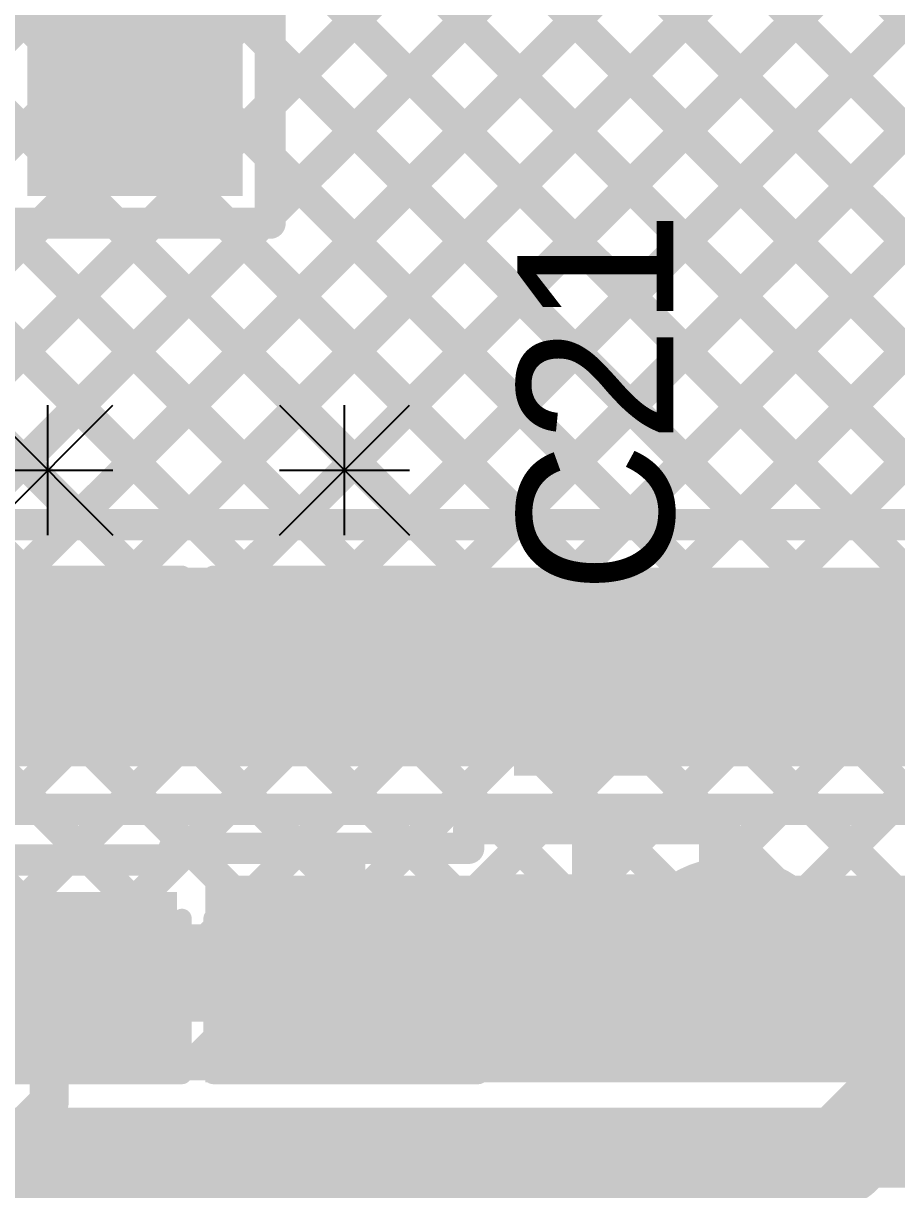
# Model space of a CAD drawing. Header units: millimetres. Extents: x 3.57 to 6.19, y 4.04 to 5.89.
# Drawn here: x 4.4123 to 4.6362, y 5.3004 to 5.5996 of the extents above; entities that cross this region are included whole.
import ezdxf

# ---------------------------------------------------------------- set-up
doc = ezdxf.new("R2010")
doc.units = ezdxf.units.MM
doc.header["$MEASUREMENT"] = 0
for name, color, linetype in [('BottomLayer', 5, 'Continuous'), ('BottomSolder', 6, 'Continuous'), ('MultiLayer', 9, 'Continuous'), ('TopLayer', 1, 'Continuous'), ('TopOverlay', 2, 'Continuous'), ('TopPaste', 8, 'Continuous'), ('TopSolder', 216, 'Continuous'), ('ViaHoleLayer', 16, 'Continuous')]:
    doc.layers.add(name, color=color, linetype=linetype)

# ---------------------------------------------------------------- blocks, each defined once
blk = doc.blocks.new('PRO_OB_440_4')
at = {"layer": 'TopLayer'}
blk.add_solid([(-0.10295, -0.23425), (-0.0439, -0.23425), (-0.10295, -0.18701), (-0.0439, -0.18701)], dxfattribs=at)
at = {"layer": 'TopPaste'}
blk.add_solid([(-0.10295, -0.23425), (-0.0439, -0.23425), (-0.10295, -0.18701), (-0.0439, -0.18701)], dxfattribs=at)
at = {"layer": 'TopSolder'}
blk.add_solid([(-0.10695, -0.23825), (-0.0399, -0.23825), (-0.10695, -0.18301), (-0.0399, -0.18301)], dxfattribs=at)
blk = doc.blocks.new('C__0805_57')
at = {"layer": 'TopLayer'}
for points in [[(-0.06, -0.03), (-0.02, -0.03), (-0.06, 0.03), (-0.02, 0.03)], [(0.02, -0.03), (0.06, -0.03), (0.02, 0.03), (0.06, 0.03)]]:
    blk.add_solid(points, dxfattribs=at)
at = {"layer": 'TopOverlay', "const_width": 0.005}
for points in [[(-0.064, -0.034), (-0.064, 0.034)], [(-0.024, 0.034), (-0.064, 0.034)], [(0.064, 0.034), (0.024, 0.034)], [(0.064, -0.034), (0.064, 0.034)], [(-0.024, -0.034), (-0.064, -0.034)], [(0.064, -0.034), (0.024, -0.034)]]:
    blk.add_lwpolyline(points, dxfattribs=at)
at = {"layer": 'TopOverlay', "const_width": 0.0025}
for points in [[(-0.06525, 0.034, 1), (-0.06275, 0.034, 1)], [(-0.06525, 0.034, 1), (-0.06275, 0.034, 1)], [(-0.02525, 0.034, 1), (-0.02275, 0.034, 1)], [(0.02275, 0.034, 1), (0.02525, 0.034, 1)], [(0.06275, 0.034, 1), (0.06525, 0.034, 1)], [(0.06275, 0.034, 1), (0.06525, 0.034, 1)], [(-0.06525, -0.034, 1), (-0.06275, -0.034, 1)], [(-0.06525, -0.034, 1), (-0.06275, -0.034, 1)], [(-0.02525, -0.034, 1), (-0.02275, -0.034, 1)], [(0.02275, -0.034, 1), (0.02525, -0.034, 1)], [(0.06275, -0.034, 1), (0.06525, -0.034, 1)], [(0.06275, -0.034, 1), (0.06525, -0.034, 1)]]:
    blk.add_lwpolyline(points, format="xyb", close=True, dxfattribs=at)
at = {"layer": 'TopPaste'}
for points in [[(-0.06, -0.03), (-0.02, -0.03), (-0.06, 0.03), (-0.02, 0.03)], [(0.02, -0.03), (0.06, -0.03), (0.02, 0.03), (0.06, 0.03)]]:
    blk.add_solid(points, dxfattribs=at)
at = {"layer": 'TopSolder'}
for points in [[(-0.06276, -0.03276), (-0.01724, -0.03276), (-0.06276, 0.03276), (-0.01724, 0.03276)], [(0.01724, -0.03276), (0.06276, -0.03276), (0.01724, 0.03276), (0.06276, 0.03276)]]:
    blk.add_solid(points, dxfattribs=at)
blk = doc.blocks.new('C__0603_66')
at = {"layer": 'TopLayer'}
for points in [[(-0.045, 0.0175), (-0.045, -0.0175), (-0.015, 0.0175), (-0.015, -0.0175)], [(0.015, 0.0175), (0.015, -0.0175), (0.045, 0.0175), (0.045, -0.0175)]]:
    blk.add_solid(points, dxfattribs=at)
at = {"layer": 'TopOverlay', "const_width": 0.005}
for points in [[(-0.049, -0.021), (-0.049, 0.021)], [(-0.018, 0.021), (-0.049, 0.021)], [(0.049, 0.021), (0.018, 0.021)], [(0.049, -0.021), (0.049, 0.021)], [(-0.018, -0.021), (-0.049, -0.021)], [(0.049, -0.021), (0.018, -0.021)]]:
    blk.add_lwpolyline(points, dxfattribs=at)
at = {"layer": 'TopOverlay', "const_width": 0.0025}
for points in [[(-0.05025, 0.021, 1), (-0.04775, 0.021, 1)], [(-0.05025, 0.021, 1), (-0.04775, 0.021, 1)], [(-0.01925, 0.021, 1), (-0.01675, 0.021, 1)], [(0.01675, 0.021, 1), (0.01925, 0.021, 1)], [(0.04775, 0.021, 1), (0.05025, 0.021, 1)], [(0.04775, 0.021, 1), (0.05025, 0.021, 1)], [(-0.05025, -0.021, 1), (-0.04775, -0.021, 1)], [(-0.05025, -0.021, 1), (-0.04775, -0.021, 1)], [(-0.01925, -0.021, 1), (-0.01675, -0.021, 1)], [(0.01675, -0.021, 1), (0.01925, -0.021, 1)], [(0.04775, -0.021, 1), (0.05025, -0.021, 1)], [(0.04775, -0.021, 1), (0.05025, -0.021, 1)]]:
    blk.add_lwpolyline(points, format="xyb", close=True, dxfattribs=at)
at = {"layer": 'TopPaste'}
for points in [[(-0.045, 0.0175), (-0.045, -0.0175), (-0.015, 0.0175), (-0.015, -0.0175)], [(0.015, 0.0175), (0.015, -0.0175), (0.045, 0.0175), (0.045, -0.0175)]]:
    blk.add_solid(points, dxfattribs=at)
at = {"layer": 'TopSolder'}
for points in [[(-0.04736, 0.01986), (-0.04736, -0.01986), (-0.01264, 0.01986), (-0.01264, -0.01986)], [(0.01264, 0.01986), (0.01264, -0.01986), (0.04736, 0.01986), (0.04736, -0.01986)]]:
    blk.add_solid(points, dxfattribs=at)
blk = doc.blocks.new('C__0805_67')
at = {"layer": 'TopLayer'}
for points in [[(-0.06, -0.03), (-0.02, -0.03), (-0.06, 0.03), (-0.02, 0.03)], [(0.02, -0.03), (0.06, -0.03), (0.02, 0.03), (0.06, 0.03)]]:
    blk.add_solid(points, dxfattribs=at)
at = {"layer": 'TopOverlay', "const_width": 0.005}
for points in [[(-0.064, -0.034), (-0.064, 0.034)], [(-0.024, 0.034), (-0.064, 0.034)], [(0.064, 0.034), (0.024, 0.034)], [(0.064, -0.034), (0.064, 0.034)], [(-0.024, -0.034), (-0.064, -0.034)], [(0.064, -0.034), (0.024, -0.034)]]:
    blk.add_lwpolyline(points, dxfattribs=at)
at = {"layer": 'TopOverlay', "const_width": 0.0025}
for points in [[(-0.06525, 0.034, 1), (-0.06275, 0.034, 1)], [(-0.06525, 0.034, 1), (-0.06275, 0.034, 1)], [(-0.02525, 0.034, 1), (-0.02275, 0.034, 1)], [(0.02275, 0.034, 1), (0.02525, 0.034, 1)], [(0.06275, 0.034, 1), (0.06525, 0.034, 1)], [(0.06275, 0.034, 1), (0.06525, 0.034, 1)], [(-0.06525, -0.034, 1), (-0.06275, -0.034, 1)], [(-0.06525, -0.034, 1), (-0.06275, -0.034, 1)], [(-0.02525, -0.034, 1), (-0.02275, -0.034, 1)], [(0.02275, -0.034, 1), (0.02525, -0.034, 1)], [(0.06275, -0.034, 1), (0.06525, -0.034, 1)], [(0.06275, -0.034, 1), (0.06525, -0.034, 1)]]:
    blk.add_lwpolyline(points, format="xyb", close=True, dxfattribs=at)
at = {"layer": 'TopPaste'}
for points in [[(-0.06, -0.03), (-0.02, -0.03), (-0.06, 0.03), (-0.02, 0.03)], [(0.02, -0.03), (0.06, -0.03), (0.02, 0.03), (0.06, 0.03)]]:
    blk.add_solid(points, dxfattribs=at)
at = {"layer": 'TopSolder'}
for points in [[(-0.06276, -0.03276), (-0.01724, -0.03276), (-0.06276, 0.03276), (-0.01724, 0.03276)], [(0.01724, -0.03276), (0.06276, -0.03276), (0.01724, 0.03276), (0.06276, 0.03276)]]:
    blk.add_solid(points, dxfattribs=at)

msp = doc.modelspace()

# ---------------------------------------------------------------- linework, layer by layer
at = {"layer": 'BottomLayer'}
for points, const_width in [([(4.0308, 5.72728), (4.42558, 5.3325)], 0.008), ([(4.04815, 5.23609), (4.53934, 5.72728)], 0.008), ([(4.05908, 5.72728), (4.45386, 5.3325)], 0.008), ([(4.0623, 5.22195), (4.56762, 5.72728)], 0.008), ([(4.07644, 5.20781), (4.5959, 5.72728)], 0.008), ([(4.08737, 5.72728), (4.48214, 5.3325)], 0.008), ([(4.09058, 5.19367), (4.62419, 5.72728)], 0.008), ([(4.11565, 5.72728), (4.51043, 5.3325)], 0.008), ([(4.13301, 5.15124), (4.70904, 5.72728)], 0.008), ([(4.14394, 5.72728), (4.53871, 5.3325)], 0.008), ([(4.17222, 5.72728), (4.567, 5.3325)], 0.008), ([(4.17743, 5.25223), (4.65247, 5.72728)], 0.008), ([(4.19399, 5.24051), (4.68076, 5.72728)], 0.008), ([(4.20051, 5.72728), (4.56841, 5.35937)], 0.008), ([(4.22879, 5.72728), (4.57904, 5.37703)], 0.008), ([(4.25707, 5.72728), (4.605, 5.37935)], 0.008), ([(4.28536, 5.72728), (4.6462, 5.36643)], 0.008), ([(4.31364, 5.72728), (4.66034, 5.38058)], 0.008), ([(4.34192, 5.72728), (4.67448, 5.39472)], 0.008), ([(4.34255, 5.3325), (4.73733, 5.72728)], 0.008), ([(4.37021, 5.72728), (4.68863, 5.40886)], 0.008), ([(4.37083, 5.3325), (4.76561, 5.72728)], 0.008), ([(4.39849, 5.72728), (4.70277, 5.423)], 0.008), ([(4.39912, 5.3325), (4.79389, 5.72728)], 0.008), ([(4.42678, 5.72728), (4.71691, 5.43714)], 0.008), ([(4.4274, 5.3325), (4.82218, 5.72728)], 0.008), ([(4.45506, 5.72728), (4.73105, 5.45129)], 0.008), ([(4.45569, 5.3325), (4.85046, 5.72728)], 0.008), ([(4.48335, 5.72728), (4.74519, 5.46543)], 0.008), ([(4.48397, 5.3325), (4.87875, 5.72728)], 0.008), ([(4.51163, 5.72728), (4.75934, 5.47957)], 0.008), ([(4.51226, 5.3325), (4.90703, 5.72728)], 0.008), ([(4.58945, 5.38141), (4.93532, 5.72728)], 0.008), ([(4.61139, 5.37507), (4.9636, 5.72728)], 0.008), ([(4.6198, 5.35519), (4.99188, 5.72728)], 0.008), ([(4.61227, 5.3325), (4.79438, 5.51462)], 0.008), ([(4.622, 5.309), (4.811, 5.498)], 0.025), ([(4.594, 5.356), (4.594, 5.37781)], 0.01), ([(4.61735, 5.367), (4.63206, 5.35229)], 0.008), ([(4.353, 5.356), (4.594, 5.356)], 0.025), ([(4.54054, 5.3325), (4.56859, 5.36055)], 0.008), ([(4.57219, 5.356), (4.594, 5.356)], 0.01), ([(4.594, 5.356), (4.61581, 5.356)], 0.01), ([(4.61503, 5.34104), (4.61792, 5.33815)], 0.008), ([(4.56882, 5.3325), (4.57493, 5.33861)], 0.008), ([(4.327, 5.3325), (4.58332, 5.3325)], 0.008), ([(4.60468, 5.3325), (4.61227, 5.3325)], 0.008), ([(4.327, 5.309), (4.622, 5.309)], 0.025)]:
    msp.add_lwpolyline(points, dxfattribs=dict(at, const_width=const_width))
at = {"layer": 'BottomLayer', "const_width": 0.008}
for points in [[(4.58332, 5.3325, -1.833552), (4.61981, 5.356)], [(4.61981, 5.356, -0.294172), (4.60468, 5.3325)]]:
    msp.add_lwpolyline(points, format="xyb", dxfattribs=at)
at = {"layer": 'BottomLayer'}
for points, const_width in [([(4.58745, 5.38141, 1), (4.59145, 5.38141, 1)], 0.004), ([(4.5915, 5.37781, 1), (4.5965, 5.37781, 1)], 0.005), ([(4.603, 5.37935, 1), (4.607, 5.37935, 1)], 0.004), ([(4.57704, 5.37703, 1), (4.58104, 5.37703, 1)], 0.004), ([(4.60939, 5.37507, 1), (4.61339, 5.37507, 1)], 0.004), ([(4.61535, 5.367, 1), (4.61935, 5.367, 1)], 0.004), ([(4.58775, 5.356, 1), (4.60025, 5.356, 1)], 0.0125), ([(4.58809, 5.356, 1), (4.59991, 5.356, 1)], 0.01181), ([(4.56659, 5.36055, 1), (4.57059, 5.36055, 1)], 0.004), ([(4.56641, 5.35937, 1), (4.57041, 5.35937, 1)], 0.004), ([(4.56969, 5.356, 1), (4.57469, 5.356, 1)], 0.005), ([(4.5915, 5.356, 1), (4.5965, 5.356, 1)], 0.005), ([(4.5915, 5.356, 1), (4.5965, 5.356, 1)], 0.005), ([(4.5915, 5.356, 1), (4.5965, 5.356, 1)], 0.005), ([(4.61331, 5.356, 1), (4.61831, 5.356, 1)], 0.005), ([(4.6178, 5.35519, 1), (4.6218, 5.35519, 1)], 0.004), ([(4.61781, 5.356, 1), (4.62181, 5.356, 1)], 0.004), ([(4.61781, 5.356, 1), (4.62181, 5.356, 1)], 0.004), ([(4.63006, 5.35229, 1), (4.63406, 5.35229, 1)], 0.004), ([(4.61303, 5.34104, 1), (4.61703, 5.34104, 1)], 0.004), ([(4.57293, 5.33861, 1), (4.57693, 5.33861, 1)], 0.004), ([(4.61592, 5.33815, 1), (4.61992, 5.33815, 1)], 0.004), ([(4.42358, 5.3325, 1), (4.42758, 5.3325, 1)], 0.004), ([(4.4254, 5.3325, 1), (4.4294, 5.3325, 1)], 0.004), ([(4.45186, 5.3325, 1), (4.45586, 5.3325, 1)], 0.004), ([(4.45369, 5.3325, 1), (4.45769, 5.3325, 1)], 0.004), ([(4.48014, 5.3325, 1), (4.48414, 5.3325, 1)], 0.004), ([(4.48197, 5.3325, 1), (4.48597, 5.3325, 1)], 0.004), ([(4.50843, 5.3325, 1), (4.51243, 5.3325, 1)], 0.004), ([(4.51026, 5.3325, 1), (4.51426, 5.3325, 1)], 0.004), ([(4.53671, 5.3325, 1), (4.54071, 5.3325, 1)], 0.004), ([(4.53854, 5.3325, 1), (4.54254, 5.3325, 1)], 0.004), ([(4.565, 5.3325, 1), (4.569, 5.3325, 1)], 0.004), ([(4.56682, 5.3325, 1), (4.57082, 5.3325, 1)], 0.004), ([(4.58132, 5.3325, 1), (4.58532, 5.3325, 1)], 0.004), ([(4.58132, 5.3325, 1), (4.58532, 5.3325, 1)], 0.004), ([(4.60268, 5.3325, 1), (4.60668, 5.3325, 1)], 0.004), ([(4.60268, 5.3325, 1), (4.60668, 5.3325, 1)], 0.004), ([(4.61027, 5.3325, 1), (4.61427, 5.3325, 1)], 0.004), ([(4.61027, 5.3325, 1), (4.61427, 5.3325, 1)], 0.004), ([(4.61575, 5.309, 1), (4.62825, 5.309, 1)], 0.0125), ([(4.61575, 5.309, 1), (4.62825, 5.309, 1)], 0.0125)]:
    msp.add_lwpolyline(points, format="xyb", close=True, dxfattribs=dict(at, const_width=const_width))
at = {"layer": 'BottomSolder', "const_width": 0.00991}
msp.add_lwpolyline([(4.58905, 5.356, 1), (4.59895, 5.356, 1)], format="xyb", close=True, dxfattribs=at)
at = {"layer": 'MultiLayer', "const_width": 0.01181}
msp.add_lwpolyline([(4.58809, 5.356, 1), (4.59991, 5.356, 1)], format="xyb", close=True, dxfattribs=at)
at = {"layer": 'TopLayer'}
for points, const_width in [([(4.39849, 5.72728), (4.65477, 5.471)], 0.008), ([(4.42448, 5.471), (4.68076, 5.72728)], 0.008), ([(4.42678, 5.72728), (4.68305, 5.471)], 0.008), ([(4.45277, 5.471), (4.70904, 5.72728)], 0.008), ([(4.45506, 5.72728), (4.71134, 5.471)], 0.008), ([(4.4756, 5.5504), (4.65247, 5.72728)], 0.008), ([(4.4756, 5.57868), (4.62419, 5.72728)], 0.008), ([(4.48105, 5.471), (4.73733, 5.72728)], 0.008), ([(4.48335, 5.72728), (4.73962, 5.471)], 0.008), ([(4.50933, 5.471), (4.76561, 5.72728)], 0.008), ([(4.51163, 5.72728), (4.76791, 5.471)], 0.008), ([(4.53762, 5.471), (4.79389, 5.72728)], 0.008), ([(4.5659, 5.471), (4.82218, 5.72728)], 0.008), ([(4.59419, 5.471), (4.85046, 5.72728)], 0.008), ([(4.62247, 5.471), (4.87875, 5.72728)], 0.008), ([(4.19472, 5.70478), (4.4285, 5.471)], 0.008), ([(4.22301, 5.70478), (4.45678, 5.471)], 0.008), ([(4.4756, 5.54832), (4.4756, 5.62938)], 0.008), ([(4.4756, 5.62189), (4.62648, 5.471)], 0.008), ([(4.4756, 5.59361), (4.5982, 5.471)], 0.008), ([(4.4756, 5.56532), (4.56992, 5.471)], 0.008), ([(4.33663, 5.468), (4.41695, 5.54832)], 0.008), ([(4.36491, 5.468), (4.44524, 5.54832)], 0.008), ([(4.3962, 5.471), (4.47352, 5.54832)], 0.008), ([(4.40635, 5.54832), (4.4756, 5.54832)], 0.008), ([(4.40774, 5.54832), (4.48507, 5.471)], 0.008), ([(4.43603, 5.54832), (4.51335, 5.471)], 0.008), ([(4.46431, 5.54832), (4.54163, 5.471)], 0.008), ([(4.375, 5.471), (4.888, 5.471)], 0.008), ([(4.558, 5.424), (4.576, 5.442)], 0.025), ([(4.576, 5.442), (4.577, 5.441)], 0.025), ([(4.577, 5.441), (4.82, 5.441)], 0.025), ([(4.375, 5.398), (4.5295, 5.398)], 0.008), ([(4.41664, 5.398), (4.42964, 5.385)], 0.008), ([(4.42333, 5.385), (4.43633, 5.398)], 0.008), ([(4.44493, 5.398), (4.45493, 5.388)], 0.008), ([(4.45462, 5.388), (4.46462, 5.398)], 0.008), ([(4.47321, 5.398), (4.48321, 5.388)], 0.008), ([(4.4829, 5.388), (4.4929, 5.398)], 0.008), ([(4.5015, 5.398), (4.5115, 5.388)], 0.008), ([(4.51119, 5.388), (4.52119, 5.398)], 0.008), ([(4.5295, 5.398), (4.5865, 5.398)], 0.008), ([(4.5295, 5.398), (4.5865, 5.398)], 0.008), ([(4.52978, 5.398), (4.53478, 5.393)], 0.008), ([(4.54447, 5.393), (4.54947, 5.398)], 0.008), ([(4.55807, 5.398), (4.56307, 5.393)], 0.008), ([(4.57276, 5.393), (4.57776, 5.398)], 0.008), ([(4.58635, 5.398), (4.605, 5.37935)], 0.008), ([(4.5865, 5.398), (4.888, 5.398)], 0.008), ([(4.5895, 5.38146), (4.60604, 5.398)], 0.008), ([(4.61139, 5.37507), (4.63432, 5.398)], 0.008), ([(4.61463, 5.398), (4.68063, 5.332)], 0.008), ([(4.6198, 5.35519), (4.66261, 5.398)], 0.008), ([(4.62489, 5.332), (4.69089, 5.398)], 0.008), ([(4.5265, 5.393), (4.5895, 5.393)], 0.008), ([(4.5265, 5.388), (4.5265, 5.393)], 0.008), ([(4.5895, 5.38142), (4.5895, 5.393)], 0.008), ([(4.558, 5.364), (4.558, 5.389)], 0.01), ([(4.451, 5.388), (4.5265, 5.388)], 0.008), ([(4.384, 5.385), (4.451, 5.385)], 0.008), ([(4.495, 5.354), (4.495, 5.384)], 0.01), ([(4.594, 5.356), (4.594, 5.37781)], 0.01), ([(4.61735, 5.367), (4.65235, 5.332)], 0.008), ([(4.558, 5.339), (4.558, 5.364)], 0.01), ([(4.594, 5.356), (4.837, 5.356)], 0.025), ([(4.594, 5.356), (4.61581, 5.356)], 0.01), ([(4.419, 5.323), (4.419, 5.354)], 0.01), ([(4.61503, 5.34104), (4.62407, 5.332)], 0.008), ([(4.539, 5.335), (4.57899, 5.335)], 0.008), ([(4.54004, 5.332), (4.54304, 5.335)], 0.008), ([(4.5645, 5.335), (4.5675, 5.332)], 0.008), ([(4.56832, 5.332), (4.57132, 5.335)], 0.008), ([(4.539, 5.332), (4.5845, 5.332)], 0.008), ([(4.6035, 5.332), (4.8275, 5.332)], 0.008), ([(4.375, 5.279), (4.419, 5.323)], 0.01), ([(4.44, 5.277), (4.474, 5.311)], 0.02), ([(4.474, 5.311), (4.924, 5.311)], 0.02)]:
    msp.add_lwpolyline(points, dxfattribs=dict(at, const_width=const_width))
for points, const_width in [([(4.4736, 5.59361, 1), (4.4776, 5.59361, 1)], 0.004), ([(4.4736, 5.57868, 1), (4.4776, 5.57868, 1)], 0.004), ([(4.4736, 5.56532, 1), (4.4776, 5.56532, 1)], 0.004), ([(4.41495, 5.54832, 1), (4.41895, 5.54832, 1)], 0.004), ([(4.43403, 5.54832, 1), (4.43803, 5.54832, 1)], 0.004), ([(4.44324, 5.54832, 1), (4.44724, 5.54832, 1)], 0.004), ([(4.46231, 5.54832, 1), (4.46631, 5.54832, 1)], 0.004), ([(4.47152, 5.54832, 1), (4.47552, 5.54832, 1)], 0.004), ([(4.4736, 5.5504, 1), (4.4776, 5.5504, 1)], 0.004), ([(4.4736, 5.54832, 1), (4.4776, 5.54832, 1)], 0.004), ([(4.4736, 5.54832, 1), (4.4776, 5.54832, 1)], 0.004), ([(4.42248, 5.471, 1), (4.42648, 5.471, 1)], 0.004), ([(4.4265, 5.471, 1), (4.4305, 5.471, 1)], 0.004), ([(4.45077, 5.471, 1), (4.45477, 5.471, 1)], 0.004), ([(4.45478, 5.471, 1), (4.45878, 5.471, 1)], 0.004), ([(4.47905, 5.471, 1), (4.48305, 5.471, 1)], 0.004), ([(4.48307, 5.471, 1), (4.48707, 5.471, 1)], 0.004), ([(4.50733, 5.471, 1), (4.51133, 5.471, 1)], 0.004), ([(4.51135, 5.471, 1), (4.51535, 5.471, 1)], 0.004), ([(4.53562, 5.471, 1), (4.53962, 5.471, 1)], 0.004), ([(4.53963, 5.471, 1), (4.54363, 5.471, 1)], 0.004), ([(4.5639, 5.471, 1), (4.5679, 5.471, 1)], 0.004), ([(4.56792, 5.471, 1), (4.57192, 5.471, 1)], 0.004), ([(4.59219, 5.471, 1), (4.59619, 5.471, 1)], 0.004), ([(4.5962, 5.471, 1), (4.6002, 5.471, 1)], 0.004), ([(4.62047, 5.471, 1), (4.62447, 5.471, 1)], 0.004), ([(4.62448, 5.471, 1), (4.62849, 5.471, 1)], 0.004), ([(4.56975, 5.442, 1), (4.58225, 5.442, 1)], 0.0125), ([(4.56975, 5.442, 1), (4.58225, 5.442, 1)], 0.0125), ([(4.57075, 5.441, 1), (4.58325, 5.441, 1)], 0.0125), ([(4.57075, 5.441, 1), (4.58325, 5.441, 1)], 0.0125), ([(4.55175, 5.424, 1), (4.56425, 5.424, 1)], 0.0125), ([(4.41464, 5.398, 1), (4.41864, 5.398, 1)], 0.004), ([(4.43433, 5.398, 1), (4.43833, 5.398, 1)], 0.004), ([(4.44293, 5.398, 1), (4.44693, 5.398, 1)], 0.004), ([(4.46262, 5.398, 1), (4.46662, 5.398, 1)], 0.004), ([(4.47121, 5.398, 1), (4.47521, 5.398, 1)], 0.004), ([(4.4909, 5.398, 1), (4.4949, 5.398, 1)], 0.004), ([(4.4995, 5.398, 1), (4.5035, 5.398, 1)], 0.004), ([(4.51919, 5.398, 1), (4.52319, 5.398, 1)], 0.004), ([(4.5275, 5.398, 1), (4.5315, 5.398, 1)], 0.004), ([(4.5275, 5.398, 1), (4.5315, 5.398, 1)], 0.004), ([(4.5275, 5.398, 1), (4.5315, 5.398, 1)], 0.004), ([(4.52778, 5.398, 1), (4.53178, 5.398, 1)], 0.004), ([(4.54747, 5.398, 1), (4.55147, 5.398, 1)], 0.004), ([(4.55607, 5.398, 1), (4.56007, 5.398, 1)], 0.004), ([(4.57576, 5.398, 1), (4.57976, 5.398, 1)], 0.004), ([(4.58435, 5.398, 1), (4.58835, 5.398, 1)], 0.004), ([(4.5845, 5.398, 1), (4.5885, 5.398, 1)], 0.004), ([(4.5845, 5.398, 1), (4.5885, 5.398, 1)], 0.004), ([(4.5845, 5.398, 1), (4.5885, 5.398, 1)], 0.004), ([(4.60404, 5.398, 1), (4.60804, 5.398, 1)], 0.004), ([(4.61263, 5.398, 1), (4.61663, 5.398, 1)], 0.004), ([(4.63232, 5.398, 1), (4.63632, 5.398, 1)], 0.004), ([(4.5245, 5.393, 1), (4.5285, 5.393, 1)], 0.004), ([(4.5245, 5.393, 1), (4.5285, 5.393, 1)], 0.004), ([(4.53278, 5.393, 1), (4.53678, 5.393, 1)], 0.004), ([(4.54247, 5.393, 1), (4.54647, 5.393, 1)], 0.004), ([(4.56107, 5.393, 1), (4.56507, 5.393, 1)], 0.004), ([(4.57076, 5.393, 1), (4.57476, 5.393, 1)], 0.004), ([(4.5875, 5.393, 1), (4.5915, 5.393, 1)], 0.004), ([(4.5875, 5.393, 1), (4.5915, 5.393, 1)], 0.004), ([(4.5555, 5.389, 1), (4.5605, 5.389, 1)], 0.005), ([(4.449, 5.388, 1), (4.453, 5.388, 1)], 0.004), ([(4.45262, 5.388, 1), (4.45662, 5.388, 1)], 0.004), ([(4.45293, 5.388, 1), (4.45693, 5.388, 1)], 0.004), ([(4.4809, 5.388, 1), (4.4849, 5.388, 1)], 0.004), ([(4.48121, 5.388, 1), (4.48521, 5.388, 1)], 0.004), ([(4.50919, 5.388, 1), (4.51319, 5.388, 1)], 0.004), ([(4.5095, 5.388, 1), (4.5135, 5.388, 1)], 0.004), ([(4.5245, 5.388, 1), (4.5285, 5.388, 1)], 0.004), ([(4.5245, 5.388, 1), (4.5285, 5.388, 1)], 0.004), ([(4.42133, 5.385, 1), (4.42533, 5.385, 1)], 0.004), ([(4.42764, 5.385, 1), (4.43164, 5.385, 1)], 0.004), ([(4.449, 5.385, 1), (4.453, 5.385, 1)], 0.004), ([(4.4925, 5.384, 1), (4.4975, 5.384, 1)], 0.005), ([(4.5875, 5.38146, 1), (4.5915, 5.38146, 1)], 0.004), ([(4.5875, 5.38142, 1), (4.5915, 5.38142, 1)], 0.004), ([(4.5875, 5.38142, 1), (4.5915, 5.38142, 1)], 0.004), ([(4.5915, 5.37781, 1), (4.5965, 5.37781, 1)], 0.005), ([(4.603, 5.37935, 1), (4.607, 5.37935, 1)], 0.004), ([(4.60939, 5.37507, 1), (4.61339, 5.37507, 1)], 0.004), ([(4.61535, 5.367, 1), (4.61935, 5.367, 1)], 0.004), ([(4.5555, 5.364, 1), (4.5605, 5.364, 1)], 0.005), ([(4.5555, 5.364, 1), (4.5605, 5.364, 1)], 0.005), ([(4.58775, 5.356, 1), (4.60025, 5.356, 1)], 0.0125), ([(4.58809, 5.356, 1), (4.59991, 5.356, 1)], 0.01181), ([(4.5915, 5.356, 1), (4.5965, 5.356, 1)], 0.005), ([(4.5915, 5.356, 1), (4.5965, 5.356, 1)], 0.005), ([(4.61331, 5.356, 1), (4.61831, 5.356, 1)], 0.005), ([(4.4165, 5.354, 1), (4.4215, 5.354, 1)], 0.005), ([(4.4925, 5.354, 1), (4.4975, 5.354, 1)], 0.005), ([(4.6178, 5.35519, 1), (4.6218, 5.35519, 1)], 0.004), ([(4.61781, 5.356, 1), (4.62181, 5.356, 1)], 0.004), ([(4.61781, 5.356, 1), (4.62181, 5.356, 1)], 0.004), ([(4.5555, 5.339, 1), (4.5605, 5.339, 1)], 0.005), ([(4.61303, 5.34104, 1), (4.61703, 5.34104, 1)], 0.004), ([(4.537, 5.335, 1), (4.541, 5.335, 1)], 0.004), ([(4.54104, 5.335, 1), (4.54504, 5.335, 1)], 0.004), ([(4.5625, 5.335, 1), (4.5665, 5.335, 1)], 0.004), ([(4.56932, 5.335, 1), (4.57332, 5.335, 1)], 0.004), ([(4.57699, 5.335, 1), (4.58099, 5.335, 1)], 0.004), ([(4.57699, 5.335, 1), (4.58099, 5.335, 1)], 0.004), ([(4.537, 5.332, 1), (4.541, 5.332, 1)], 0.004), ([(4.53804, 5.332, 1), (4.54204, 5.332, 1)], 0.004), ([(4.5655, 5.332, 1), (4.5695, 5.332, 1)], 0.004), ([(4.56632, 5.332, 1), (4.57032, 5.332, 1)], 0.004), ([(4.5825, 5.332, 1), (4.5865, 5.332, 1)], 0.004), ([(4.5825, 5.332, 1), (4.5865, 5.332, 1)], 0.004), ([(4.6015, 5.332, 1), (4.6055, 5.332, 1)], 0.004), ([(4.6015, 5.332, 1), (4.6055, 5.332, 1)], 0.004), ([(4.62207, 5.332, 1), (4.62607, 5.332, 1)], 0.004), ([(4.62289, 5.332, 1), (4.62689, 5.332, 1)], 0.004), ([(4.4165, 5.323, 1), (4.4215, 5.323, 1)], 0.005), ([(4.4165, 5.323, 1), (4.4215, 5.323, 1)], 0.005), ([(4.469, 5.311, 1), (4.479, 5.311, 1)], 0.01), ([(4.469, 5.311, 1), (4.479, 5.311, 1)], 0.01)]:
    msp.add_lwpolyline(points, format="xyb", close=True, dxfattribs=dict(at, const_width=const_width))
at = {"layer": 'TopLayer', "const_width": 0.008}
for points in [[(4.5895, 5.38142, -0.466523), (4.61981, 5.356)], [(4.61981, 5.356, -0.307685), (4.6035, 5.332)], [(4.5845, 5.332, -0.060985), (4.57899, 5.335)]]:
    msp.add_lwpolyline(points, format="xyb", dxfattribs=at)
at = {"layer": 'TopLayer'}
for points in [[(4.386, 5.409), (4.947, 5.409), (4.386, 5.46), (4.947, 5.46)], [(4.459, 5.381), (4.459, 5.328), (4.853, 5.381), (4.853, 5.328)]]:
    msp.add_solid(points, dxfattribs=at)
at = {"layer": 'TopOverlay'}
for p, q in [((4.402, 5.50165), (4.43532, 5.46833)), ((4.402, 5.46833), (4.43532, 5.50165)), ((4.41866, 5.46833), (4.41866, 5.50165)), ((4.478, 5.50165), (4.51132, 5.46833)), ((4.478, 5.46833), (4.51132, 5.50165)), ((4.49466, 5.46833), (4.49466, 5.50165)), ((4.402, 5.48499), (4.43532, 5.48499)), ((4.478, 5.48499), (4.51132, 5.48499))]:
    msp.add_line(p, q, dxfattribs=at)
at = {"layer": 'TopSolder', "const_width": 0.00991}
msp.add_lwpolyline([(4.58905, 5.356, 1), (4.59895, 5.356, 1)], format="xyb", close=True, dxfattribs=at)
at = {"layer": 'ViaHoleLayer', "const_width": 0.00591}
msp.add_lwpolyline([(4.59105, 5.356, 1), (4.59695, 5.356, 1)], format="xyb", close=True, dxfattribs=at)

# ---------------------------------------------------------------- block references
for name, p, rotation in [('PRO_OB_440_4', (4.23034, 5.66228), 90), ('C__0805_57', (4.419, 5.394), 270), ('C__0805_67', (4.495, 5.394), 270), ('C__0603_66', (4.558, 5.394), 270)]:
    msp.add_blockref(name, p, dxfattribs=dict(rotation=rotation))

# ---------------------------------------------------------------- texts
at = {"layer": 'TopOverlay'}
msp.add_text('C21', height=0.04, rotation=90, dxfattribs=at).set_placement((4.57899, 5.45335))

doc.saveas('drawing.dxf')
